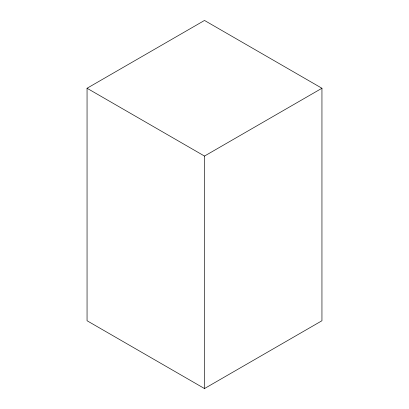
<?xml version="1.0" encoding="UTF-8"?>
<svg xmlns="http://www.w3.org/2000/svg" width="409" height="409" viewBox="0 0 409 409"><rect width="100%" height="100%" fill="white"/><g stroke="black" fill="none" stroke-linecap="round" stroke-linejoin="round"><path stroke-width="0.61" d="M87.056 88.257L204.5 20.45L321.944 88.257L321.944 320.743L204.5 388.55L87.056 320.743L87.056 88.257L204.5 156.064L321.944 88.257M204.5 156.064L204.5 388.55"/></g></svg>
